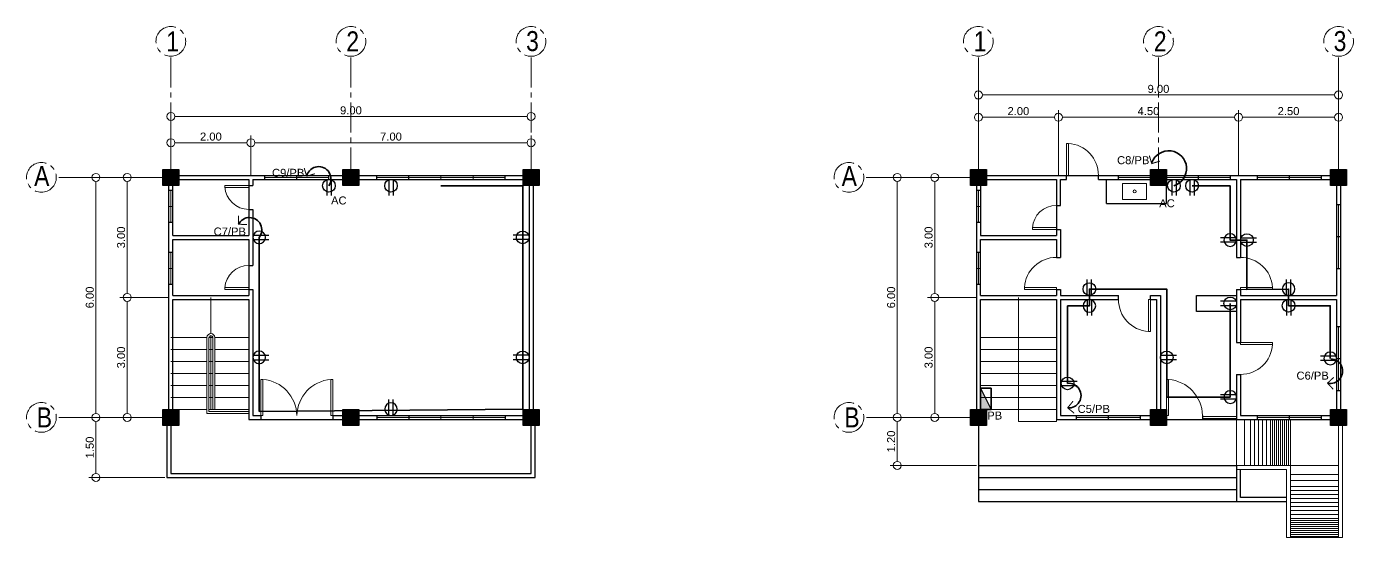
# Model space of a CAD drawing. Header units: metres. Extents: x -460 to 31334, y -1777 to 24987.
# Drawn here: x 127.8 to 160.95, y -872.61 to -859.84 of the extents above; entities that cross this region are included whole.
import ezdxf

# ---------------------------------------------------------------- set-up
doc = ezdxf.new("R2010")
doc.units = ezdxf.units.M
doc.header["$MEASUREMENT"] = 0
doc.linetypes.add('CENTER2', pattern=[1.125, 0.75, -0.125, 0.125, -0.125])
doc.linetypes.add('HIDDEN', pattern=[0.375, 0.25, -0.125])
doc.layers.get('Defpoints').update_dxf_attribs({"color": 2})
doc.layers.add('01 FURNITURE', color=8, linetype='Continuous')
doc.layers.add('wall', color=7, linetype='Continuous')
for name, color, linetype, lineweight in [('Arch_Door', 1, 'Continuous', 18), ('CIRCUIT', 5, 'Continuous', 35), ('COLUMNS', 5, 'Continuous', 25), ('CON. OUTLET', 7, 'Continuous', 20), ('DIM', 8, 'Continuous', 5), ('FIXTURES AND FURNITURES', 1, 'Continuous', 20)]:
    doc.layers.add(name, color=color, linetype=linetype, lineweight=lineweight)
doc.layers.add('DW', color=7, linetype='Continuous', lineweight=9, true_color=0xff0a0a)
doc.layers.add('DWS', color=7, linetype='Continuous', lineweight=15, true_color=0x0aff0a)
doc.styles.add('AN100', font='ARIALN.TTF', dxfattribs={"height": 0.25})
doc.styles.get("Standard").update_dxf_attribs({"font": 'arial.ttf'})
doc.dimstyles.get("Standard").update_dxf_attribs({"dimtxt": 0.2, "dimasz": 0.2, "dimexe": 0.18, "dimexo": 0.05, "dimgap": 0.05, "dimtad": 1, "dimzin": 0, "dimdsep": 46, "dimtxsty": 'Standard', "dimblk": 'DOTBLANK', "dimcen": 0.09, "dimclrd": 256, "dimclre": 256, "dimaunit": 1, "dimadec": 6, "dimazin": 0, "dimtfac": 1, "dimtix": 1, "dimtofl": 0, "dimtmove": 0, "dimatfit": 3, "dimfxl": 1, "dimtolj": 1, "dimtzin": 0, "dimlwd": -1, "dimlwe": -1, "dimarcsym": 0})

# ---------------------------------------------------------------- blocks, each defined once
blk = doc.blocks.new('_DotBlank')
at = {"color": 0, "linetype": 'ByBlock', "lineweight": -2}
blk.add_line((-0.5, 0), (-1, 0), dxfattribs=at)
blk.add_circle((0, 0), 0.5, dxfattribs=at)
blk = doc.blocks.new('*D758')
at = {"layer": 'Defpoints', "color": 0, "transparency": 16777216}
for p in [(160.577, -862.108), (158.077, -863.612), (160.577, -863.612)]:
    blk.add_point(p, dxfattribs=at)
at = {"layer": 'DIM', "transparency": 16777216}
for p, q in [((158.077, -863.562), (158.077, -861.928)), ((160.577, -863.562), (160.577, -861.928)), ((158.277, -862.108), (160.377, -862.108))]:
    blk.add_line(p, q, dxfattribs=at)
at = {"layer": 'DIM', "transparency": 16777216, "xscale": 0.2, "yscale": 0.2, "zscale": 0.2, "rotation": 180}
blk.add_blockref('_DotBlank', (158.077, -862.108), dxfattribs=at)
at = {"layer": 'DIM', "transparency": 16777216, "xscale": 0.2, "yscale": 0.2, "zscale": 0.2}
blk.add_blockref('_DotBlank', (160.577, -862.108), dxfattribs=at)
at = {"layer": 'DIM', "color": 0, "transparency": 16777216, "insert": (159.327, -861.956), "char_height": 0.2, "attachment_point": 5}
blk.add_mtext('\\A1;2.50', dxfattribs=at)
blk = doc.blocks.new('*D767')
at = {"layer": 'Defpoints', "color": 0, "transparency": 16777216}
for p in [(151.577, -863.612), (150.487, -866.612), (151.577, -866.612)]:
    blk.add_point(p, dxfattribs=at)
at = {"layer": 'DIM', "transparency": 16777216}
for p, q in [((151.527, -863.612), (150.307, -863.612)), ((150.487, -863.812), (150.487, -866.412)), ((151.527, -866.612), (150.307, -866.612))]:
    blk.add_line(p, q, dxfattribs=at)
at = {"layer": 'DIM', "transparency": 16777216, "xscale": 0.2, "yscale": 0.2, "zscale": 0.2}
for p, rotation in [((150.487, -863.612), 90), ((150.487, -866.612), 270)]:
    blk.add_blockref('_DotBlank', p, dxfattribs=dict(at, rotation=rotation))
at = {"layer": 'DIM', "color": 0, "transparency": 16777216, "insert": (150.334, -865.112), "char_height": 0.2, "attachment_point": 5, "rotation": 90}
blk.add_mtext('\\A1;3.00', dxfattribs=at)
blk = doc.blocks.new('*D768')
at = {"layer": 'Defpoints', "color": 0, "transparency": 16777216}
for p in [(153.577, -862.108), (151.577, -863.612), (153.577, -863.612)]:
    blk.add_point(p, dxfattribs=at)
at = {"layer": 'DIM', "transparency": 16777216}
for p, q in [((151.577, -863.562), (151.577, -861.928)), ((153.577, -863.562), (153.577, -861.928)), ((151.777, -862.108), (153.377, -862.108))]:
    blk.add_line(p, q, dxfattribs=at)
at = {"layer": 'DIM', "transparency": 16777216, "xscale": 0.2, "yscale": 0.2, "zscale": 0.2, "rotation": 180}
blk.add_blockref('_DotBlank', (151.577, -862.108), dxfattribs=at)
at = {"layer": 'DIM', "transparency": 16777216, "xscale": 0.2, "yscale": 0.2, "zscale": 0.2}
blk.add_blockref('_DotBlank', (153.577, -862.108), dxfattribs=at)
at = {"layer": 'DIM', "color": 0, "transparency": 16777216, "insert": (152.577, -861.956), "char_height": 0.2, "attachment_point": 5}
blk.add_mtext('\\A1;2.00', dxfattribs=at)
blk = doc.blocks.new('*D769')
at = {"layer": 'Defpoints', "color": 0, "transparency": 16777216}
for p in [(158.077, -862.108), (153.577, -863.612), (158.077, -863.612)]:
    blk.add_point(p, dxfattribs=at)
at = {"layer": 'DIM', "transparency": 16777216}
for p, q in [((153.577, -863.562), (153.577, -861.928)), ((158.077, -863.562), (158.077, -861.928)), ((153.777, -862.108), (157.877, -862.108))]:
    blk.add_line(p, q, dxfattribs=at)
at = {"layer": 'DIM', "transparency": 16777216, "xscale": 0.2, "yscale": 0.2, "zscale": 0.2, "rotation": 180}
blk.add_blockref('_DotBlank', (153.577, -862.108), dxfattribs=at)
at = {"layer": 'DIM', "transparency": 16777216, "xscale": 0.2, "yscale": 0.2, "zscale": 0.2}
blk.add_blockref('_DotBlank', (158.077, -862.108), dxfattribs=at)
at = {"layer": 'DIM', "color": 0, "transparency": 16777216, "insert": (155.827, -861.956), "char_height": 0.2, "attachment_point": 5}
blk.add_mtext('\\A1;4.50', dxfattribs=at)
blk = doc.blocks.new('*D770')
at = {"layer": 'Defpoints', "color": 0, "transparency": 16777216}
for p in [(160.577, -861.552), (160.577, -861.928), (151.577, -862.108)]:
    blk.add_point(p, dxfattribs=at)
at = {"layer": 'DIM', "transparency": 16777216}
for p, q in [((151.577, -862.058), (151.577, -861.372)), ((151.777, -861.552), (160.377, -861.552)), ((160.577, -861.878), (160.577, -861.372))]:
    blk.add_line(p, q, dxfattribs=at)
at = {"layer": 'DIM', "transparency": 16777216, "xscale": 0.2, "yscale": 0.2, "zscale": 0.2, "rotation": 180}
blk.add_blockref('_DotBlank', (151.577, -861.552), dxfattribs=at)
at = {"layer": 'DIM', "transparency": 16777216, "xscale": 0.2, "yscale": 0.2, "zscale": 0.2}
blk.add_blockref('_DotBlank', (160.577, -861.552), dxfattribs=at)
at = {"layer": 'DIM', "color": 0, "transparency": 16777216, "insert": (156.077, -861.4), "char_height": 0.2, "attachment_point": 5}
blk.add_mtext('\\A1;9.00', dxfattribs=at)
blk = doc.blocks.new('*D771')
at = {"layer": 'Defpoints', "color": 0, "transparency": 16777216}
for p in [(151.577, -866.612), (150.487, -869.612), (151.377, -869.612)]:
    blk.add_point(p, dxfattribs=at)
at = {"layer": 'DIM', "transparency": 16777216}
for p, q in [((151.527, -866.612), (150.307, -866.612)), ((150.487, -866.812), (150.487, -869.412)), ((151.327, -869.612), (150.307, -869.612))]:
    blk.add_line(p, q, dxfattribs=at)
at = {"layer": 'DIM', "transparency": 16777216, "xscale": 0.2, "yscale": 0.2, "zscale": 0.2}
for p, rotation in [((150.487, -866.612), 90), ((150.487, -869.612), 270)]:
    blk.add_blockref('_DotBlank', p, dxfattribs=dict(at, rotation=rotation))
at = {"layer": 'DIM', "color": 0, "transparency": 16777216, "insert": (150.334, -868.112), "char_height": 0.2, "attachment_point": 5, "rotation": 90}
blk.add_mtext('\\A1;3.00', dxfattribs=at)
blk = doc.blocks.new('*D772')
at = {"layer": 'Defpoints', "color": 0, "transparency": 16777216}
for p in [(151.377, -869.612), (149.55, -870.812), (151.577, -870.812)]:
    blk.add_point(p, dxfattribs=at)
at = {"layer": 'DIM', "transparency": 16777216}
for p, q in [((151.327, -869.612), (149.37, -869.612)), ((149.55, -869.812), (149.55, -870.612)), ((151.527, -870.812), (149.37, -870.812))]:
    blk.add_line(p, q, dxfattribs=at)
at = {"layer": 'DIM', "transparency": 16777216, "xscale": 0.2, "yscale": 0.2, "zscale": 0.2}
for p, rotation in [((149.55, -869.612), 90), ((149.55, -870.812), 270)]:
    blk.add_blockref('_DotBlank', p, dxfattribs=dict(at, rotation=rotation))
at = {"layer": 'DIM', "color": 0, "transparency": 16777216, "insert": (149.398, -870.212), "char_height": 0.2, "attachment_point": 5, "rotation": 90}
blk.add_mtext('\\A1;1.20', dxfattribs=at)
blk = doc.blocks.new('*D759')
at = {"layer": 'Defpoints', "color": 0, "transparency": 16777216}
for p in [(149.55, -863.612), (150.487, -863.612), (150.487, -869.612)]:
    blk.add_point(p, dxfattribs=at)
at = {"layer": 'DIM', "transparency": 16777216}
for p, q in [((150.437, -863.612), (149.37, -863.612)), ((149.55, -869.412), (149.55, -863.812)), ((150.437, -869.612), (149.37, -869.612))]:
    blk.add_line(p, q, dxfattribs=at)
at = {"layer": 'DIM', "transparency": 16777216, "xscale": 0.2, "yscale": 0.2, "zscale": 0.2}
for p, rotation in [((149.55, -863.612), 90), ((149.55, -869.612), 270)]:
    blk.add_blockref('_DotBlank', p, dxfattribs=dict(at, rotation=rotation))
at = {"layer": 'DIM', "color": 0, "transparency": 16777216, "insert": (149.398, -866.612), "char_height": 0.2, "attachment_point": 5, "rotation": 90}
blk.add_mtext('\\A1;6.00', dxfattribs=at)
blk = doc.blocks.new('*D760')
at = {"layer": 'Defpoints', "color": 0, "transparency": 16777216}
for p in [(131.401, -863.612), (130.31, -866.612), (131.401, -866.612)]:
    blk.add_point(p, dxfattribs=at)
at = {"layer": 'DIM', "transparency": 16777216}
for p, q in [((131.351, -863.612), (130.13, -863.612)), ((130.31, -863.812), (130.31, -866.412)), ((131.351, -866.612), (130.13, -866.612))]:
    blk.add_line(p, q, dxfattribs=at)
at = {"layer": 'DIM', "transparency": 16777216, "xscale": 0.2, "yscale": 0.2, "zscale": 0.2}
for p, rotation in [((130.31, -863.612), 90), ((130.31, -866.612), 270)]:
    blk.add_blockref('_DotBlank', p, dxfattribs=dict(at, rotation=rotation))
at = {"layer": 'DIM', "color": 0, "transparency": 16777216, "insert": (130.158, -865.112), "char_height": 0.2, "attachment_point": 5, "rotation": 90}
blk.add_mtext('\\A1;3.00', dxfattribs=at)
blk = doc.blocks.new('*D761')
at = {"layer": 'Defpoints', "color": 0, "transparency": 16777216}
for p in [(133.401, -862.745), (131.401, -863.612), (133.401, -863.612)]:
    blk.add_point(p, dxfattribs=at)
at = {"layer": 'DIM', "transparency": 16777216}
for p, q in [((131.401, -863.562), (131.401, -862.565)), ((133.401, -863.562), (133.401, -862.565)), ((131.601, -862.745), (133.201, -862.745))]:
    blk.add_line(p, q, dxfattribs=at)
at = {"layer": 'DIM', "transparency": 16777216, "xscale": 0.2, "yscale": 0.2, "zscale": 0.2, "rotation": 180}
blk.add_blockref('_DotBlank', (131.401, -862.745), dxfattribs=at)
at = {"layer": 'DIM', "transparency": 16777216, "xscale": 0.2, "yscale": 0.2, "zscale": 0.2}
blk.add_blockref('_DotBlank', (133.401, -862.745), dxfattribs=at)
at = {"layer": 'DIM', "color": 0, "transparency": 16777216, "insert": (132.401, -862.593), "char_height": 0.2, "attachment_point": 5}
blk.add_mtext('\\A1;2.00', dxfattribs=at)
blk = doc.blocks.new('*D762')
at = {"layer": 'Defpoints', "color": 0, "transparency": 16777216}
for p in [(140.401, -862.745), (133.401, -863.612), (140.401, -863.662)]:
    blk.add_point(p, dxfattribs=at)
at = {"layer": 'DIM', "transparency": 16777216}
for p, q in [((133.401, -863.562), (133.401, -862.565)), ((140.401, -863.612), (140.401, -862.565)), ((133.601, -862.745), (140.201, -862.745))]:
    blk.add_line(p, q, dxfattribs=at)
at = {"layer": 'DIM', "transparency": 16777216, "xscale": 0.2, "yscale": 0.2, "zscale": 0.2, "rotation": 180}
blk.add_blockref('_DotBlank', (133.401, -862.745), dxfattribs=at)
at = {"layer": 'DIM', "transparency": 16777216, "xscale": 0.2, "yscale": 0.2, "zscale": 0.2}
blk.add_blockref('_DotBlank', (140.401, -862.745), dxfattribs=at)
at = {"layer": 'DIM', "color": 0, "transparency": 16777216, "insert": (136.901, -862.593), "char_height": 0.2, "attachment_point": 5}
blk.add_mtext('\\A1;7.00', dxfattribs=at)
blk = doc.blocks.new('*D763')
at = {"layer": 'Defpoints', "color": 0, "transparency": 16777216}
for p in [(140.401, -862.089), (131.401, -862.645), (140.401, -862.465)]:
    blk.add_point(p, dxfattribs=at)
at = {"layer": 'DIM', "transparency": 16777216}
for p, q in [((131.401, -862.595), (131.401, -861.909)), ((140.401, -862.415), (140.401, -861.909)), ((131.601, -862.089), (140.201, -862.089))]:
    blk.add_line(p, q, dxfattribs=at)
at = {"layer": 'DIM', "transparency": 16777216, "xscale": 0.2, "yscale": 0.2, "zscale": 0.2, "rotation": 180}
blk.add_blockref('_DotBlank', (131.401, -862.089), dxfattribs=at)
at = {"layer": 'DIM', "transparency": 16777216, "xscale": 0.2, "yscale": 0.2, "zscale": 0.2}
blk.add_blockref('_DotBlank', (140.401, -862.089), dxfattribs=at)
at = {"layer": 'DIM', "color": 0, "transparency": 16777216, "insert": (135.901, -861.937), "char_height": 0.2, "attachment_point": 5}
blk.add_mtext('\\A1;9.00', dxfattribs=at)
blk = doc.blocks.new('*D764')
at = {"layer": 'Defpoints', "color": 0, "transparency": 16777216}
for p in [(131.401, -866.612), (130.31, -869.612), (131.201, -869.612)]:
    blk.add_point(p, dxfattribs=at)
at = {"layer": 'DIM', "transparency": 16777216}
for p, q in [((131.351, -866.612), (130.13, -866.612)), ((130.31, -866.812), (130.31, -869.412)), ((131.151, -869.612), (130.13, -869.612))]:
    blk.add_line(p, q, dxfattribs=at)
at = {"layer": 'DIM', "transparency": 16777216, "xscale": 0.2, "yscale": 0.2, "zscale": 0.2}
for p, rotation in [((130.31, -866.612), 90), ((130.31, -869.612), 270)]:
    blk.add_blockref('_DotBlank', p, dxfattribs=dict(at, rotation=rotation))
at = {"layer": 'DIM', "color": 0, "transparency": 16777216, "insert": (130.158, -868.112), "char_height": 0.2, "attachment_point": 5, "rotation": 90}
blk.add_mtext('\\A1;3.00', dxfattribs=at)
blk = doc.blocks.new('*D765')
at = {"layer": 'Defpoints', "color": 0, "transparency": 16777216}
for p in [(129.528, -863.612), (130.31, -863.612), (130.31, -869.612)]:
    blk.add_point(p, dxfattribs=at)
at = {"layer": 'DIM', "transparency": 16777216}
for p, q in [((130.26, -863.612), (129.348, -863.612)), ((129.528, -869.412), (129.528, -863.812)), ((130.26, -869.612), (129.348, -869.612))]:
    blk.add_line(p, q, dxfattribs=at)
at = {"layer": 'DIM', "transparency": 16777216, "xscale": 0.2, "yscale": 0.2, "zscale": 0.2}
for p, rotation in [((129.528, -863.612), 90), ((129.528, -869.612), 270)]:
    blk.add_blockref('_DotBlank', p, dxfattribs=dict(at, rotation=rotation))
at = {"layer": 'DIM', "color": 0, "transparency": 16777216, "insert": (129.376, -866.612), "char_height": 0.2, "attachment_point": 5, "rotation": 90}
blk.add_mtext('\\A1;6.00', dxfattribs=at)
blk = doc.blocks.new('*D766')
at = {"layer": 'Defpoints', "color": 0, "transparency": 16777216}
for p in [(129.528, -869.612), (131.201, -869.612), (131.301, -871.112)]:
    blk.add_point(p, dxfattribs=at)
at = {"layer": 'DIM', "transparency": 16777216}
for p, q in [((131.151, -869.612), (129.348, -869.612)), ((129.528, -870.912), (129.528, -869.812)), ((131.251, -871.112), (129.348, -871.112))]:
    blk.add_line(p, q, dxfattribs=at)
at = {"layer": 'DIM', "transparency": 16777216, "xscale": 0.2, "yscale": 0.2, "zscale": 0.2}
for p, rotation in [((129.528, -869.612), 90), ((129.528, -871.112), 270)]:
    blk.add_blockref('_DotBlank', p, dxfattribs=dict(at, rotation=rotation))
at = {"layer": 'DIM', "color": 0, "transparency": 16777216, "insert": (129.376, -870.362), "char_height": 0.2, "attachment_point": 5, "rotation": 90}
blk.add_mtext('\\A1;1.50', dxfattribs=at)
blk = doc.blocks.new('dco')
at = {"layer": 'CON. OUTLET', "lineweight": 30}
for p, q in [((189.594, -788.795), (189.594, -789.183)), ((189.705, -788.795), (189.705, -789.183))]:
    blk.add_line(p, q, dxfattribs=at)
blk.add_circle((189.649, -788.942), 0.158, dxfattribs=at)

msp = doc.modelspace()

# ---------------------------------------------------------------- hatches: boundary and pattern name
msp.add_hatch(color=256).paths.add_polyline_path([(151.62708, -868.88365), (151.62708, -869.41199), (151.89681, -869.41199)])
at = {"layer": 'COLUMNS', "true_color": 0x808080}
h = msp.add_hatch(color=8, dxfattribs=at)
h.dxf.hatch_style = 1
h.paths.add_polyline_path([(131.20063, -863.41199), (131.60063, -863.41199), (131.60063, -863.81199), (131.20063, -863.81199)])
h = msp.add_hatch(color=8, dxfattribs=at)
h.dxf.hatch_style = 1
h.paths.add_polyline_path([(135.70063, -863.41199), (136.10063, -863.41199), (136.10063, -863.81199), (135.70063, -863.81199)])
h = msp.add_hatch(color=8, dxfattribs=at)
h.dxf.hatch_style = 1
h.paths.add_polyline_path([(140.20063, -863.41199), (140.60063, -863.41199), (140.60063, -863.81199), (140.20063, -863.81199)])
h = msp.add_hatch(color=8, dxfattribs=at)
h.dxf.hatch_style = 1
h.paths.add_polyline_path([(151.37708, -863.41199), (151.77708, -863.41199), (151.77708, -863.81199), (151.37708, -863.81199)])
h = msp.add_hatch(color=8, dxfattribs=at)
h.dxf.hatch_style = 1
h.paths.add_polyline_path([(155.87708, -863.41199), (156.27708, -863.41199), (156.27708, -863.81199), (155.87708, -863.81199)])
h = msp.add_hatch(color=8, dxfattribs=at)
h.dxf.hatch_style = 1
h.paths.add_polyline_path([(160.37708, -863.41199), (160.77708, -863.41199), (160.77708, -863.81199), (160.37708, -863.81199)])
h = msp.add_hatch(color=8, dxfattribs=at)
h.dxf.hatch_style = 1
h.paths.add_polyline_path([(131.20063, -869.41199), (131.60063, -869.41199), (131.60063, -869.81199), (131.20063, -869.81199)])
h = msp.add_hatch(color=8, dxfattribs=at)
h.dxf.hatch_style = 1
h.paths.add_polyline_path([(135.70063, -869.41199), (136.10063, -869.41199), (136.10063, -869.81199), (135.70063, -869.81199)])
h = msp.add_hatch(color=8, dxfattribs=at)
h.dxf.hatch_style = 1
h.paths.add_polyline_path([(140.20063, -869.41199), (140.60063, -869.41199), (140.60063, -869.81199), (140.20063, -869.81199)])
h = msp.add_hatch(color=8, dxfattribs=at)
h.dxf.hatch_style = 1
h.paths.add_polyline_path([(151.37708, -869.41199), (151.77708, -869.41199), (151.77708, -869.81199), (151.37708, -869.81199)])
h = msp.add_hatch(color=8, dxfattribs=at)
h.dxf.hatch_style = 1
h.paths.add_polyline_path([(155.87708, -869.41199), (156.27708, -869.41199), (156.27708, -869.81199), (155.87708, -869.81199)])
h = msp.add_hatch(color=8, dxfattribs=at)
h.dxf.hatch_style = 1
h.paths.add_polyline_path([(160.37708, -869.41199), (160.77708, -869.41199), (160.77708, -869.81199), (160.37708, -869.81199)])

# ---------------------------------------------------------------- linework, layer by layer
at = {"color": 8, "true_color": 0x808080}
for points in [[(154.77708, -864.26199), (154.77708, -863.66199)], [(156.27708, -864.26199), (156.27708, -863.81199)], [(154.77708, -864.26199), (156.27708, -864.26199)], [(158.02708, -866.96199), (157.02708, -866.96199), (157.02708, -866.56199), (158.02708, -866.56199)], [(131.30063, -869.71199), (131.30063, -871.11199), (140.50063, -871.11199), (140.50063, -869.71199)], [(131.40063, -869.71199), (131.40063, -871.01199), (140.40063, -871.01199), (140.40063, -869.71199)], [(151.57708, -869.71199), (151.57708, -870.81199)], [(151.57708, -870.81199), (151.57708, -871.71199)], [(151.57708, -870.81199), (158.02708, -870.81199)], [(158.02708, -870.81199), (158.02708, -871.71199)], [(159.27708, -871.61199), (158.12708, -871.61199), (158.12708, -870.91199)], [(151.57708, -871.11199), (158.02708, -871.11199)], [(151.57708, -871.41199), (158.02708, -871.41199)], [(151.57708, -871.71199), (158.02708, -871.71199)], [(158.02708, -871.71199), (159.27708, -871.71199)]]:
    msp.add_lwpolyline(points, dxfattribs=at)
at = {"color": 8, "lineweight": 9, "ltscale": 10, "true_color": 0x808080}
for points in [[(132.40063, -867.51555), (132.40063, -866.61199)], [(152.57708, -867.61199), (152.57708, -866.61199)], [(132.30076, -867.61199), (131.40063, -867.61199)], [(132.40063, -867.61199), (132.35063, -867.61199)], [(132.40063, -867.61199), (132.40063, -867.56555)], [(132.40063, -867.61199), (132.40063, -869.41199)], [(132.45063, -867.61199), (132.40063, -867.61199)], [(133.35063, -867.61199), (132.50049, -867.61199)], [(152.57708, -867.61199), (151.62708, -867.61199)], [(152.57708, -867.61199), (152.57708, -869.71199)], [(153.52708, -867.61199), (152.57708, -867.61199)], [(132.45063, -867.91199), (132.40063, -867.91199)], [(133.35063, -867.91199), (132.50063, -867.91199)], [(153.52708, -867.91199), (152.57708, -867.91199)], [(132.45063, -868.21199), (132.40063, -868.21199)], [(133.35063, -868.21199), (132.50063, -868.21199)], [(153.52708, -868.21199), (152.57708, -868.21199)], [(132.45063, -868.51199), (132.40063, -868.51199)], [(133.35063, -868.51199), (132.50063, -868.51199)], [(153.52708, -868.51199), (152.57708, -868.51199)], [(132.45063, -868.81199), (132.40063, -868.81199)], [(133.35063, -868.81199), (132.50063, -868.81199)], [(153.52708, -868.81199), (152.57708, -868.81199)], [(132.45063, -869.11199), (132.40063, -869.11199)], [(133.35063, -869.11199), (132.50063, -869.11199)], [(153.52708, -869.11199), (152.57708, -869.11199)], [(133.35063, -869.41199), (132.40063, -869.41199)], [(153.52708, -869.41199), (152.57708, -869.41199)], [(153.52708, -869.71199), (152.57708, -869.71199)], [(153.52708, -869.66199), (153.52708, -869.71199)]]:
    msp.add_lwpolyline(points, dxfattribs=at)
at = {"color": 8, "lineweight": 5, "ltscale": 10, "true_color": 0x808080}
for points in [[(133.35063, -869.51199), (132.30063, -869.51199), (132.30063, -867.61199)], [(132.35063, -867.61199), (132.35063, -869.46199), (133.35063, -869.46199)], [(132.45063, -867.61199), (132.45063, -869.41199)], [(132.50063, -867.61199), (132.50063, -869.41199)]]:
    msp.add_lwpolyline(points, dxfattribs=at)
for points in [[(132.30076, -867.61199, -0.96570808), (132.50049, -867.61199, -0.92882439)], [(132.35063, -867.61199, -0.92882439), (132.45063, -867.61199, 0.36860999)]]:
    msp.add_lwpolyline(points, format="xyb", dxfattribs=at)
at = {"color": 8, "linetype": 'HIDDEN', "lineweight": 9, "ltscale": 10, "true_color": 0x808080}
for points in [[(132.30063, -867.91199), (131.40063, -867.91199)], [(132.40063, -867.91199), (132.35063, -867.91199)], [(152.57708, -867.91199), (151.62708, -867.91199)], [(132.30063, -868.21199), (131.40063, -868.21199)], [(132.40063, -868.21199), (132.35063, -868.21199)], [(152.57708, -868.21199), (151.62708, -868.21199)], [(132.30063, -868.51199), (131.40063, -868.51199)], [(132.40063, -868.51199), (132.35063, -868.51199)], [(152.57708, -868.51199), (151.62708, -868.51199)], [(132.30063, -868.81199), (131.40063, -868.81199)], [(132.40063, -868.81199), (132.35063, -868.81199)], [(152.57708, -868.81199), (151.62708, -868.81199)], [(132.30063, -869.11199), (131.40063, -869.11199)], [(132.40063, -869.11199), (132.35063, -869.11199)], [(152.57708, -869.11199), (151.62708, -869.11199)], [(132.30063, -869.41199), (131.40063, -869.41199)], [(132.40063, -869.41199), (132.35063, -869.41199)], [(152.57708, -869.41199), (151.57708, -869.41199)]]:
    msp.add_lwpolyline(points, dxfattribs=at)
msp.add_lwpolyline([(151.62708, -868.88365), (151.89681, -869.41199)])
at = {"color": 8, "lineweight": 5, "true_color": 0x808080}
for points in [[(158.02708, -869.66199), (158.02708, -870.81199)], [(158.22708, -870.81199), (158.22708, -869.66199)], [(158.37708, -870.81199), (158.37708, -869.66199)], [(158.47708, -870.81199), (158.47708, -869.66199)], [(158.57708, -870.81199), (158.57708, -869.66199)], [(158.67708, -870.81199), (158.67708, -869.66199)], [(158.77708, -870.81199), (158.77708, -869.66199)], [(158.87708, -870.81199), (158.87708, -869.66199)], [(158.92708, -870.81199), (158.92708, -869.66199)], [(158.97708, -870.81199), (158.97708, -869.66199)], [(159.02708, -870.81199), (159.02708, -869.66199)], [(159.07708, -870.81199), (159.07708, -869.66199)], [(159.12708, -870.81199), (159.12708, -869.66199)], [(159.17708, -870.81199), (159.17708, -869.66199)], [(159.22708, -870.81199), (159.22708, -869.66199)], [(159.27708, -870.81199), (159.27708, -869.66199)], [(159.32708, -870.81199), (159.32708, -869.66199)], [(159.37708, -870.81199), (159.37708, -869.66199)], [(160.67708, -869.81199), (160.67708, -872.61199), (160.57708, -872.61199), (160.57708, -869.81199)], [(158.02708, -870.81199), (159.37708, -870.81199), (159.37708, -872.61199), (159.27708, -872.61199), (159.27708, -870.91199), (158.02708, -870.91199)], [(159.37708, -870.81199), (160.57708, -870.81199)], [(159.37708, -871.03843), (160.57708, -871.03843)], [(159.37708, -871.18843), (160.57708, -871.18843)], [(159.37708, -871.33843), (160.57708, -871.33843)], [(159.37708, -871.43843), (160.57708, -871.43843)], [(159.37708, -871.53843), (160.57708, -871.53843)], [(159.37708, -871.63843), (160.57708, -871.63843)], [(159.37708, -871.73843), (160.57708, -871.73843)], [(159.37708, -871.83843), (160.57708, -871.83843)], [(159.37708, -871.93843), (160.57708, -871.93843)], [(159.37708, -872.03843), (160.57708, -872.03843)], [(159.37708, -872.13843), (160.57708, -872.13843)], [(159.37708, -872.18843), (160.57708, -872.18843)], [(159.37708, -872.23843), (160.57708, -872.23843)], [(159.37708, -872.28843), (160.57708, -872.28843)], [(159.37708, -872.33843), (160.57708, -872.33843)], [(159.37708, -872.38843), (160.57708, -872.38843)], [(159.37708, -872.43843), (160.57708, -872.43843)], [(159.37708, -872.48843), (160.57708, -872.48843)], [(159.37708, -872.53843), (160.57708, -872.53843)], [(159.37708, -872.58843), (160.57708, -872.58843)], [(159.37708, -872.61199), (160.57708, -872.61199)]]:
    msp.add_lwpolyline(points, dxfattribs=at)
at = {"layer": '01 FURNITURE', "color": 8, "linetype": 'CENTER2', "lineweight": 9, "true_color": 0x808080}
for p, q in [((131.40063, -863.61199), (131.40063, -860.58463)), ((135.90063, -863.61199), (135.90063, -860.58507)), ((140.40063, -863.61199), (140.40063, -860.58551)), ((151.57708, -863.61199), (151.57708, -860.58463)), ((156.07708, -863.61199), (156.07708, -860.58507)), ((160.57708, -863.61199), (160.57708, -860.58551))]:
    msp.add_line(p, q, dxfattribs=at)
for points in [[(131.60063, -863.61199), (128.53899, -863.61199)], [(151.77708, -863.61199), (148.71544, -863.61199)], [(131.60342, -869.61199), (128.53899, -869.61199)], [(151.77986, -869.61199), (148.71544, -869.61199)]]:
    msp.add_lwpolyline(points, dxfattribs=at)
for centre in [(131.40063, -860.21272), (135.90062, -860.21316), (140.40062, -860.21316), (151.57708, -860.21272), (156.07707, -860.21316), (160.57707, -860.21316), (128.16707, -863.61199), (148.34352, -863.61199), (128.16707, -869.61199), (148.34352, -869.61199)]:
    msp.add_circle(centre, 0.37192, dxfattribs=at)
at = {"layer": 'CIRCUIT'}
for points in [[(156.46477, -863.81953, 1.61727542), (155.91429, -863.24183, -1)], [(135.35063, -863.81953, 1.1497049), (134.80015, -863.55788, -1)], [(133.60817, -865.11199, 1.10048908), (133.09076, -864.78397)], [(160.38006, -868.14794, -1.10048908), (160.30274, -868.75567)], [(153.8019, -868.76052, -1.10048908), (153.80945, -869.37311)]]:
    msp.add_lwpolyline(points, format="xyb", dxfattribs=at)
at = {"layer": 'CIRCUIT', "const_width": 0.025}
for points in [[(156.11181, -863.20442), (155.90901, -863.26666), (155.84678, -863.06386)], [(134.99766, -863.52048), (134.79487, -863.58271), (134.73263, -863.37991)], [(133.09373, -864.57185), (133.09076, -864.78397), (133.30287, -864.78694)], [(160.45658, -868.60959), (160.30083, -868.7536), (160.44484, -868.90936)], [(153.94159, -869.20714), (153.80727, -869.37132), (153.97146, -869.50565)]]:
    msp.add_lwpolyline(points, dxfattribs=at)
at = {"layer": 'CIRCUIT'}
for points in [[(138.15063, -863.81953), (140.19308, -863.81953), (140.19308, -869.40444), (133.60817, -869.46199), (133.60817, -865.11199)], [(156.91525, -863.81953), (157.86838, -863.81953), (157.86838, -865.17758), (158.28577, -865.17758), (158.28577, -866.41199), (159.32708, -866.40444), (159.32708, -866.81953), (160.36953, -866.81953), (160.36953, -868.13699)], [(157.86953, -866.76281), (157.86953, -869.10301), (156.28462, -869.10301), (156.28462, -866.40444), (154.35207, -866.40444), (154.35207, -866.82249), (153.80442, -866.82249), (153.80442, -868.76026)]]:
    msp.add_lwpolyline(points, dxfattribs=at)
at = {"layer": 'CIRCUIT', "color": 7, "linetype": 'Continuous'}
msp.add_lwpolyline([(151.89681, -868.88365), (151.89681, -869.41199), (151.62708, -869.41199), (151.62708, -868.88365)], close=True, dxfattribs=at)
at = {"layer": 'COLUMNS', "color": 8, "true_color": 0x808080}
for points in [[(131.20063, -863.41199), (131.60063, -863.41199), (131.60063, -863.81199), (131.20063, -863.81199)], [(135.70063, -863.41199), (136.10063, -863.41199), (136.10063, -863.81199), (135.70063, -863.81199)], [(140.20063, -863.41199), (140.60063, -863.41199), (140.60063, -863.81199), (140.20063, -863.81199)], [(151.37708, -863.41199), (151.77708, -863.41199), (151.77708, -863.81199), (151.37708, -863.81199)], [(155.87708, -863.41199), (156.27708, -863.41199), (156.27708, -863.81199), (155.87708, -863.81199)], [(160.37708, -863.41199), (160.77708, -863.41199), (160.77708, -863.81199), (160.37708, -863.81199)], [(131.20063, -869.41199), (131.60063, -869.41199), (131.60063, -869.81199), (131.20063, -869.81199)], [(135.70063, -869.41199), (136.10063, -869.41199), (136.10063, -869.81199), (135.70063, -869.81199)], [(140.20063, -869.41199), (140.60063, -869.41199), (140.60063, -869.81199), (140.20063, -869.81199)], [(151.37708, -869.41199), (151.77708, -869.41199), (151.77708, -869.81199), (151.37708, -869.81199)], [(155.87708, -869.41199), (156.27708, -869.41199), (156.27708, -869.81199), (155.87708, -869.81199)], [(160.37708, -869.41199), (160.77708, -869.41199), (160.77708, -869.81199), (160.37708, -869.81199)]]:
    msp.add_lwpolyline(points, close=True, dxfattribs=at)
at = {"layer": 'DW', "color": 8, "true_color": 0x808080}
for points in [[(153.77708, -863.56199), (153.77708, -862.76199), (153.82708, -862.76199), (153.82708, -863.56199)], [(133.35063, -863.81199), (132.75063, -863.81199), (132.75063, -863.86199), (133.35063, -863.86199)], [(153.52708, -864.91199), (152.92708, -864.91199), (152.92708, -864.86199), (153.52708, -864.86199)], [(133.35063, -866.41199), (132.75063, -866.41199), (132.75063, -866.36199), (133.35063, -866.36199)], [(153.52708, -866.41199), (152.72708, -866.41199), (152.72708, -866.36199), (153.52708, -866.36199)], [(158.12708, -866.41199), (158.92708, -866.41199), (158.92708, -866.36199), (158.12708, -866.36199)], [(155.87708, -866.66199), (155.87708, -867.46199), (155.82708, -867.46199), (155.82708, -866.66199)], [(158.12708, -867.73699), (158.92708, -867.73699), (158.92708, -867.78699), (158.12708, -867.78699)], [(133.64952, -869.56199), (133.69952, -869.56199), (133.69952, -868.66199), (133.64952, -868.66199)], [(135.44952, -869.56199), (135.39952, -869.56199), (135.39952, -868.66199), (135.44952, -868.66199)], [(156.27708, -869.56199), (156.32708, -869.56199), (156.32708, -868.66199), (156.27708, -868.66199)], [(158.02708, -869.63699), (158.02708, -869.58699), (157.17708, -869.58699), (157.17708, -869.63699)]]:
    msp.add_lwpolyline(points, close=True, dxfattribs=at)
for points in [[(133.75063, -863.61199), (135.35063, -863.61199)], [(134.55063, -863.66199), (134.55063, -863.56199)], [(139.75063, -863.61199), (136.55063, -863.61199)], [(137.35063, -863.66199), (137.35063, -863.56199)], [(138.15063, -863.66199), (138.15063, -863.56199)], [(138.95063, -863.66199), (138.95063, -863.56199)], [(155.07708, -863.61199), (155.87708, -863.61199)], [(156.27708, -863.61199), (157.87708, -863.61199)], [(157.07708, -863.66199), (157.07708, -863.56199)], [(158.55208, -863.61199), (160.15208, -863.61199)], [(159.35208, -863.66199), (159.35208, -863.56199)], [(131.40063, -863.93699), (131.40063, -864.73699)], [(151.57708, -863.93699), (151.57708, -864.73699)], [(160.57708, -864.28699), (160.57708, -865.88699)], [(131.45063, -864.33699), (131.35063, -864.33699)], [(151.62708, -864.33699), (151.52708, -864.33699)], [(160.52708, -865.08699), (160.62708, -865.08699)], [(131.40063, -866.28699), (131.40063, -865.48699)], [(151.57708, -866.28699), (151.57708, -865.48699)], [(131.45063, -865.88699), (131.35063, -865.88699)], [(151.62708, -865.88699), (151.52708, -865.88699)], [(160.57708, -867.33699), (160.57708, -868.93699)], [(160.52708, -868.13699), (160.62708, -868.13699)], [(139.75063, -869.61199), (136.55063, -869.61199)], [(137.35063, -869.56199), (137.35063, -869.66199)], [(138.15063, -869.56199), (138.15063, -869.66199)], [(138.95063, -869.56199), (138.95063, -869.66199)], [(154.02708, -869.61199), (155.62708, -869.61199)], [(154.82708, -869.66199), (154.82708, -869.56199)], [(158.55208, -869.61199), (160.15208, -869.61199)], [(159.35208, -869.66199), (159.35208, -869.56199)]]:
    msp.add_lwpolyline(points, dxfattribs=at)
at = {"layer": 'DWS', "color": 8, "true_color": 0x808080}
for points in [[(153.82708, -862.76199, -0.39758741), (154.57708, -863.56199, -0.24495384)], [(132.75026, -863.84984, 0.39758741), (133.34989, -864.41199, 0.39758741)], [(152.92671, -864.87414, -0.39758741), (153.52634, -864.31199, -0.39758741)], [(152.72708, -866.36199, -0.39758741), (153.52708, -865.61199, -0.24495384)], [(158.92708, -866.36199, 0.39758741), (158.12708, -865.61199, 0.24495384)], [(132.75026, -866.37414, -0.39758741), (133.34989, -865.81199, -0.39758741)], [(155.82708, -867.46199, -0.39758741), (155.07708, -866.66199, -0.24495384)], [(158.92708, -867.78699, -0.39758741), (158.12708, -868.53699, -0.24495384)], [(133.70062, -868.66199, -0.38521263), (134.54952, -869.56199, -2.65601721)], [(135.39842, -868.66199, 0.38521263), (134.54952, -869.56199, 2.65601721)], [(156.32818, -868.66199, -0.38521263), (157.17708, -869.56199, -2.65601721)]]:
    msp.add_lwpolyline(points, format="xyb", dxfattribs=at)
at = {"layer": 'FIXTURES AND FURNITURES', "color": 8, "true_color": 0x808080}
msp.add_lwpolyline([(155.18089, -864.16291), (155.18089, -863.76291), (155.78089, -863.76291), (155.78089, -864.16291)], close=True, dxfattribs=at)
msp.add_circle((155.48089, -863.96291), 0.0375, dxfattribs=at)
at = {"layer": 'wall', "color": 8, "true_color": 0x808080}
for points in [[(131.35063, -869.41199), (131.35063, -863.56199), (140.40063, -863.56199)], [(133.75063, -863.66199), (133.75063, -863.56199)], [(134.55063, -863.66199), (134.55063, -863.56199)], [(135.35063, -863.66199), (135.35063, -863.56199)], [(136.55063, -863.66199), (136.55063, -863.56199)], [(137.35063, -863.66199), (137.35063, -863.56199)], [(139.75063, -863.66199), (139.75063, -863.56199)], [(140.35063, -863.61199), (140.35063, -869.61199)], [(140.45063, -863.61199), (140.45063, -869.61199)], [(151.52708, -863.61199), (151.52708, -869.41199)], [(151.57708, -863.56199), (160.57708, -863.56199)], [(151.62708, -863.61199), (151.62708, -865.06199), (153.52708, -865.06199)], [(153.77708, -863.66199), (153.77708, -863.56199)], [(154.57708, -863.66199), (154.57708, -863.56199)], [(155.07708, -863.66199), (155.07708, -863.56199)], [(155.87708, -863.66199), (155.87708, -863.56199)], [(156.27708, -863.66199), (156.27708, -863.56199)], [(157.07708, -863.66199), (157.07708, -863.56199)], [(157.87708, -863.66199), (157.87708, -863.56199)], [(158.55208, -863.66199), (158.55208, -863.56199)], [(159.35208, -863.66199), (159.35208, -863.56199)], [(160.15208, -863.66199), (160.15208, -863.56199)], [(160.52708, -863.61199), (160.52708, -866.56199)], [(160.62708, -863.61199), (160.62708, -869.61199)], [(131.45063, -863.93699), (131.35063, -863.93699)], [(131.45063, -865.06199), (131.45063, -863.66199), (133.35063, -863.66199)], [(133.35063, -863.66199), (133.35063, -865.06199)], [(133.35063, -863.81199), (133.45063, -863.81199)], [(133.45063, -863.66199), (140.40063, -863.66199)], [(133.45063, -863.66199), (133.45063, -863.81199)], [(151.62708, -863.93699), (151.52708, -863.93699)], [(151.57708, -863.66199), (153.52708, -863.66199), (153.52708, -865.06199)], [(153.62634, -863.66199), (153.77708, -863.66199)], [(153.62634, -864.31199), (153.62634, -863.66199)], [(154.57708, -863.66199), (158.02708, -863.66199)], [(158.02708, -863.66199), (158.02708, -865.61199)], [(158.12708, -863.66199), (160.57708, -863.66199)], [(158.12708, -863.66199), (158.12708, -865.61199)], [(153.52634, -864.31199), (153.62634, -864.31199)], [(160.52708, -864.28699), (160.62708, -864.28699)], [(133.35063, -864.41199), (133.45063, -864.41199)], [(133.45063, -864.41199), (133.45063, -865.81199)], [(131.45063, -864.73699), (131.35063, -864.73699)], [(151.62708, -864.73699), (151.52708, -864.73699)], [(153.52708, -864.91199), (153.62708, -864.91199)], [(153.62708, -864.91199), (153.62708, -865.61199)], [(131.45063, -865.06199), (133.35063, -865.06199)], [(131.45063, -866.56199), (131.45063, -865.16199)], [(131.45063, -865.16199), (133.35063, -865.16199)], [(133.35063, -865.16199), (133.35063, -866.56199)], [(151.62708, -866.56199), (151.62708, -865.16199), (153.52708, -865.16199)], [(153.52708, -865.16199), (153.52708, -865.61199)], [(160.52708, -865.08699), (160.62708, -865.08699)], [(131.45063, -865.48699), (131.35063, -865.48699)], [(151.62708, -865.48699), (151.52708, -865.48699)], [(153.52708, -865.61199), (153.62708, -865.61199)], [(158.02708, -865.61199), (158.12708, -865.61199)], [(133.35063, -865.81199), (133.45063, -865.81199)], [(160.52708, -865.88699), (160.62708, -865.88699)], [(131.45063, -866.28699), (131.35063, -866.28699)], [(151.62708, -866.28699), (151.52708, -866.28699)], [(131.45063, -866.56199), (133.35063, -866.56199)], [(133.35063, -866.41199), (133.45063, -866.41199)], [(133.45063, -866.41199), (133.45063, -869.56199), (133.64952, -869.56199)], [(151.62708, -866.56199), (153.52708, -866.56199)], [(153.52708, -866.41199), (153.52708, -866.56199)], [(153.52708, -866.41199), (153.62708, -866.41199)], [(153.62708, -866.41199), (153.62708, -866.56199), (155.07707, -866.56199)], [(155.07707, -866.66494), (155.07707, -866.56199)], [(155.87708, -866.56199), (156.12708, -866.56199), (156.12708, -869.66199)], [(155.87708, -866.66199), (155.87708, -866.56199)], [(158.02708, -866.41199), (158.02708, -867.73699)], [(158.02708, -866.41199), (158.12708, -866.41199)], [(158.12708, -866.41199), (158.12708, -866.56199)], [(158.12708, -866.56199), (160.52708, -866.56199)], [(131.45063, -869.41199), (131.45063, -866.66199)], [(131.45063, -866.66199), (133.35063, -866.66199)], [(133.35063, -866.66199), (133.35063, -869.66199), (140.40063, -869.66199)], [(151.62708, -866.66199), (153.52708, -866.66199)], [(151.62708, -869.41199), (151.62708, -866.66199)], [(153.52708, -866.66199), (153.52708, -869.66199), (160.57708, -869.66199)], [(153.62708, -866.66199), (155.07707, -866.66199)], [(153.62708, -866.66199), (153.62708, -869.56199), (156.02708, -869.56199)], [(155.87708, -866.66199), (156.02708, -866.66199), (156.02708, -869.56199)], [(158.12708, -866.66199), (160.52708, -866.66199)], [(158.12708, -866.66199), (158.12708, -867.73699)], [(160.52708, -866.66199), (160.52708, -869.61199)], [(160.52708, -867.33699), (160.62708, -867.33699)], [(158.02708, -867.73699), (158.12708, -867.73699)], [(160.52708, -868.13699), (160.62708, -868.13699)], [(158.02708, -868.53699), (158.02708, -869.66199)], [(158.02708, -868.53699), (158.12708, -868.53699)], [(158.12874, -868.53699), (158.12708, -869.56199)], [(160.52708, -868.93699), (160.62708, -868.93699)], [(133.64952, -869.56199), (133.64952, -869.66199)], [(135.44952, -869.56199), (140.40063, -869.56199)], [(135.44952, -869.56199), (135.44952, -869.66199)], [(135.70063, -869.56199), (135.85063, -869.56199)], [(136.55063, -869.56199), (136.55063, -869.66199)], [(137.35063, -869.56199), (137.35063, -869.66199)], [(139.75063, -869.56199), (139.75063, -869.66199)], [(154.02708, -869.66199), (154.02708, -869.56199)], [(154.82708, -869.66199), (154.82708, -869.56199)], [(155.62708, -869.66199), (155.62708, -869.56199)], [(157.17708, -869.56199), (157.17708, -869.66199)], [(158.12708, -869.56199), (160.57708, -869.56199)], [(158.55208, -869.66199), (158.55208, -869.56199)], [(159.35208, -869.66199), (159.35208, -869.56199)], [(160.15208, -869.66199), (160.15208, -869.56199)]]:
    msp.add_lwpolyline(points, dxfattribs=at)

# ---------------------------------------------------------------- block references
for p in [(-54.29857, -74.87745), (-52.7476, -74.87745), (-33.18442, -74.87745), (-32.73395, -74.87745), (-30.32212, -77.87745)]:
    msp.add_blockref('dco', p)
at = {"xscale": -1}
for p, rotation in [((-655.33391, -675.46279), 90), ((946.81047, -1054.82678), 270), ((-30.32212, -1655.34653), 180), ((-655.33391, -678.46279), 90), ((949.31161, -1057.78618), 270), ((946.81161, -1058.7522), 270), ((-52.7476, -1658.34653), 180)]:
    msp.add_blockref('dco', p, dxfattribs=dict(at, rotation=rotation))
for p, rotation in [((929.13516, -675.46279), 270), ((-630.65632, -1054.82678), 90), ((344.00127, -1655.34653), 180), ((946.81161, -677.11361), 270), ((929.13516, -678.46279), 270), ((-632.65746, -1057.76118), 90), ((-635.13766, -1058.40946), 90)]:
    msp.add_blockref('dco', p, dxfattribs=dict(rotation=rotation))
msp.add_blockref('dco', (344.00127, -77.8804), dxfattribs=at)

# ---------------------------------------------------------------- texts
at = {"layer": 'Arch_Door', "color": 8, "linetype": 'Continuous', "true_color": 0x808080, "char_height": 0.5, "width": 0.1151731, "attachment_point": 1, "style": 'AN100'}
for s, insert in [('{\\C3;1}', (131.28498, -859.96179)), ('{\\C3;2}', (135.78498, -859.96223)), ('{\\C3;3}', (140.27732, -859.95458)), ('{\\C3;1}', (151.46143, -859.96179)), ('{\\C3;2}', (155.96142, -859.96223)), ('{\\C3;3}', (160.45377, -859.95458)), ('{\\C3;A}', (127.98484, -863.32894)), ('{\\C3;A}', (148.16129, -863.32894)), ('{\\C3;B}', (128.05143, -869.36106)), ('{\\C3;B}', (148.22787, -869.36106))]:
    msp.add_mtext(s, dxfattribs=dict(at, insert=insert))
at = {"layer": 'CIRCUIT', "color": 7, "ltscale": 0.0125, "char_height": 0.2, "width": 0.6488886, "attachment_point": 1}
for s, insert in [('C8/PB', (155.04291, -863.08166)), ('C9/PB', (133.92876, -863.39771)), ('AC', (135.4038, -864.08828)), ('AC', (156.09585, -864.15886)), ('C7/PB', (132.46927, -864.86484)), ('C6/PB', (159.52533, -868.46637)), ('C5/PB', (154.05736, -869.29887)), ('PB', (151.79927, -869.46401))]:
    msp.add_mtext(s, dxfattribs=dict(at, insert=insert))

# ---------------------------------------------------------------- dimensions: what is measured, and where the dimension line sits
at = {"layer": 'DIM', "color": 8, "true_color": 0x808080}
for base, p1, p2, picture, middle in [((160.57708, -861.55196), (151.57708, -862.10776), (160.57708, -861.92776), '*D770', (156.07708, -861.39985)), ((140.40063, -862.08908), (131.40063, -862.64487), (140.40063, -862.46487), '*D763', (135.90063, -861.93696)), ((153.57708, -862.10776), (151.57708, -863.61199), (153.57708, -863.61199), '*D768', (152.57708, -861.95564)), ((158.07708, -862.10776), (153.57708, -863.61199), (158.07708, -863.61199), '*D769', (155.82708, -861.95564)), ((160.57708, -862.10776), (158.07708, -863.61199), (160.57708, -863.61199), '*D758', (159.32708, -861.95564)), ((133.40063, -862.74487), (131.40063, -863.61199), (133.40063, -863.61199), '*D761', (132.40063, -862.59276)), ((140.40063, -862.74487), (133.40063, -863.61199), (140.40063, -863.66199), '*D762', (136.90063, -862.59276))]:
    dim = msp.add_linear_dim(base=base, p1=p1, p2=p2, dimstyle='Standard', dxfattribs=at)
    dim.commit()
    dim.dimension.update_dxf_attribs({"geometry": picture, "text_midpoint": middle})
for base, p1, p2, angle, picture, middle in [((129.52784, -863.61199), (130.31009, -869.61199), (130.31009, -863.61199), 90, '*D765', (129.37573, -866.61199)), ((130.31009, -866.61199), (131.40063, -863.61199), (131.40063, -866.61199), 90, '*D760', (130.1579, -865.11199)), ((149.55014, -863.61199), (150.48654, -869.61199), (150.48654, -863.61199), 90, '*D759', (149.39803, -866.61199)), ((150.48654, -866.61199), (151.57708, -863.61199), (151.57708, -866.61199), 90, '*D767', (150.33435, -865.11199)), ((130.31009, -869.61199), (131.40063, -866.61199), (131.20063, -869.61199), 90, '*D764', (130.1579, -868.11199)), ((150.48654, -869.61199), (151.57708, -866.61199), (151.37708, -869.61199), 90, '*D771', (150.33435, -868.11199)), ((129.52784, -869.61199), (131.30063, -871.11199), (131.20063, -869.61199), 270, '*D766', (129.37573, -870.36199)), ((149.55014, -870.81199), (151.37708, -869.61199), (151.57708, -870.81199), 90, '*D772', (149.39803, -870.21199))]:
    dim = msp.add_linear_dim(base=base, p1=p1, p2=p2, angle=angle, dimstyle='Standard', dxfattribs=at)
    dim.commit()
    dim.dimension.update_dxf_attribs({"geometry": picture, "text_midpoint": middle})

doc.saveas('drawing.dxf')
